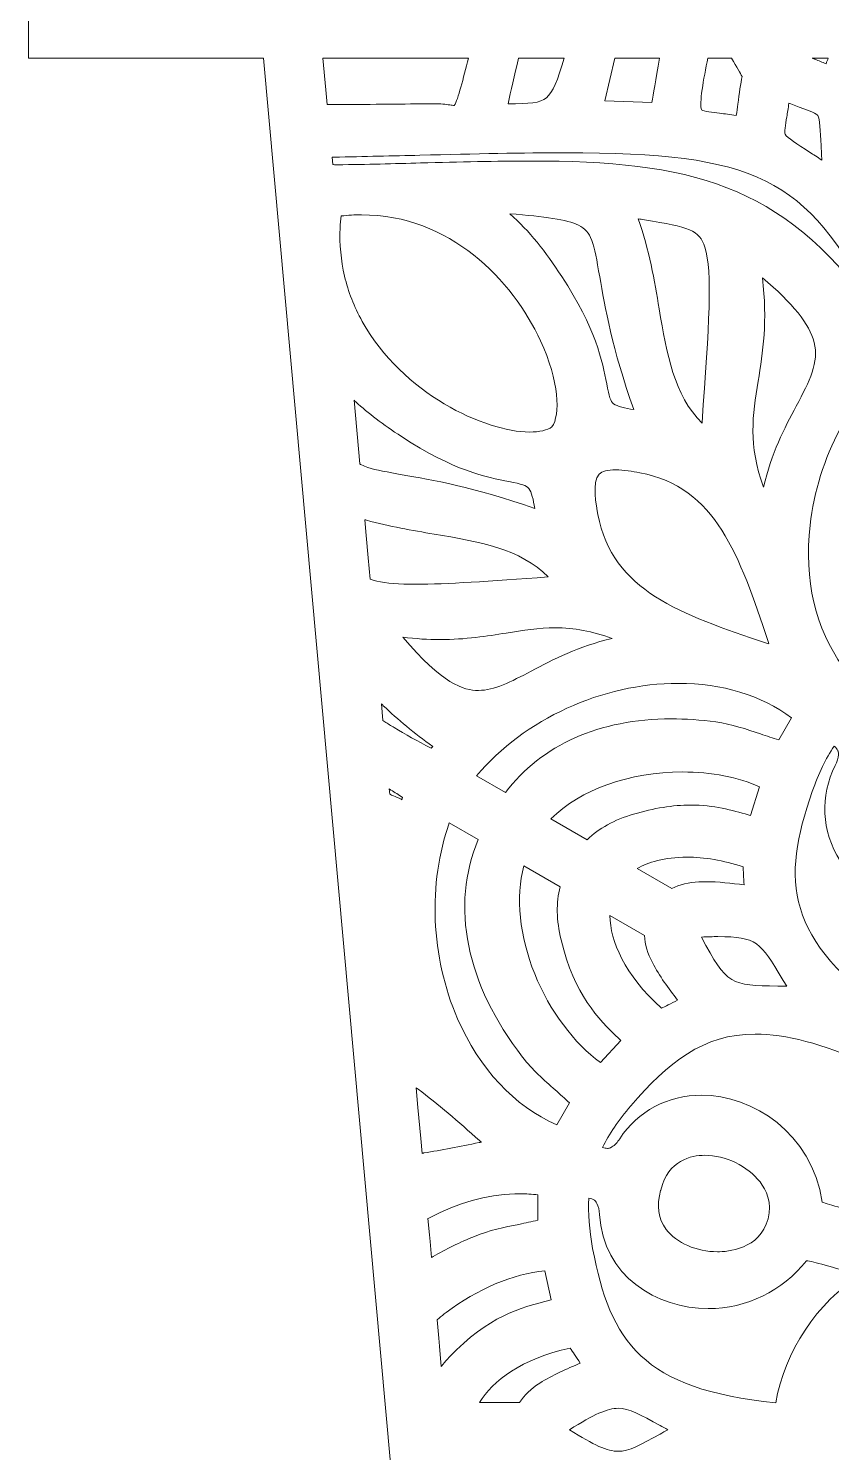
# Model space of a CAD drawing. Extents: x 80 to 1066, y -1043 to 43.
# Drawn here: x 744.9 to 831, y -303 to -150.4 of the extents above; entities that cross this region are included whole.
import ezdxf

# ---------------------------------------------------------------- set-up
doc = ezdxf.new("R2010")
doc.units = 0
doc.header["$MEASUREMENT"] = 0
doc.layers.add('Layer 1', color=7, linetype='Continuous', lineweight=0)

msp = doc.modelspace()

# ---------------------------------------------------------------- linework, layer by layer
at = {"layer": 'Layer 1'}
for points, knots in [([(1037.64, -94), (1037.64, -94), (1037.41, -92.59), (1037.41, -92.59), (1037.41, -92.59), (1036.56, -87.61), (1036.56, -87.61), (1036.56, -87.61), (1036.43, -86.88), (1036.43, -86.88), (1036.43, -86.88), (1035.02, -78.65), (1035.02, -78.65), (1035.02, -78.65), (1034.97, -78.35), (1034.97, -78.35), (1034.97, -78.35), (1034.37, -74.86), (1034.37, -74.86), (1034.37, -74.86), (1034.1, -73.29), (1034.1, -73.29), (1034.1, -73.29), (1034.1, -73.27), (1034.1, -73.27), (1034.1, -73.27), (1033.83, -71.7), (1033.83, -71.7), (1033.83, -71.7), (1031.07, -55.62), (1031.07, -55.62), (1031.07, -55.62), (938.54, -55.62), (938.54, -55.62), (931.26, -50.6), (929.44, -44.43), (929, -41.81), (928.95, -41.4), (928.9, -41.01), (928.85, -40.61), (928.85, -40.61), (928.85, -40.55), (928.85, -40.55), (928.7, -39.42), (928.54, -38.15), (928.68, -36.99), (929.2, -33.3), (930.32, -29.68), (932.12, -25.92), (932.89, -24.28), (933.68, -22.65), (934.46, -21.02), (935.26, -19.36), (936.06, -17.71), (936.85, -16.04), (943.64, -1.61), (944.02, 12.25), (937.97, 25.18), (934.38, 32.86), (928.56, 38.44), (920.67, 41.76), (920.67, 41.76), (918.1, 42.84), (918.1, 42.84), (918.1, 42.84), (918.14, 40.05), (918.14, 40.05), (918.16, 38.49), (919.03, 37.7), (919.5, 37.26), (919.56, 37.21), (919.62, 37.16), (919.67, 37.11), (929.55, 25.75), (932.25, 13), (927.93, -1.88), (926.79, -5.8), (925, -9.62), (923.29, -13.3), (922.3, -15.41), (921.28, -17.59), (920.37, -19.8), (917.8, -26.07), (915.23, -34.44), (918.1, -43.57), (919.66, -48.57), (922.19, -52.61), (925.63, -55.62), (925.63, -55.62), (891.38, -55.62), (891.38, -55.62), (891.38, -55.62), (890.22, -54.89), (890.22, -54.89), (890.17, -54.85), (890.12, -54.83), (890.07, -54.79), (889.67, -54.32), (889.17, -53.85), (888.48, -53.55), (881.42, -46.8), (879.8, -38.92), (883.53, -29.47), (884.24, -27.68), (884.9, -26.15), (885.55, -24.77), (886.2, -23.4), (886.86, -22.05), (887.54, -20.68), (889.59, -16.54), (891.7, -12.25), (893.01, -7.64), (897.39, 7.87), (895, 21.48), (885.89, 32.8), (882.56, 36.94), (878.42, 39.86), (872.87, 41.97), (872.87, 41.97), (870.86, 39.06), (870.86, 39.06), (873.72, 35.81), (875.98, 33.01), (877.75, 29.87), (884.21, 18.45), (884.48, 6.04), (878.57, -8.07), (877.77, -10), (876.87, -11.95), (875.99, -13.84), (873.82, -18.53), (871.58, -23.39), (870.43, -28.69), (868.13, -39.13), (871.24, -49.1), (878.6, -55.62), (878.6, -55.62), (779.85, -55.62), (779.85, -55.62), (779.85, -55.62), (776.82, -71.69), (776.82, -71.69), (776.82, -71.69), (776.53, -73.26), (776.53, -73.26), (776.53, -73.26), (776.52, -73.28), (776.52, -73.28), (776.52, -73.28), (776.23, -74.86), (776.23, -74.86), (776.23, -74.86), (775.47, -78.89), (775.47, -78.89), (775.47, -78.89), (775.31, -79.73), (775.31, -79.73), (775.31, -79.73), (775.17, -80.46), (775.17, -80.46), (775.17, -80.46), (775.14, -80.6), (775.14, -80.6), (775.14, -80.6), (774, -86.68), (774, -86.68), (774, -86.68), (773.71, -88.25), (773.71, -88.25), (773.71, -88.25), (773.03, -91.84), (773.03, -91.84), (773.03, -91.84), (772.73, -93.41), (772.73, -93.41), (772.73, -93.41), (772.73, -93.43), (772.73, -93.43), (772.73, -93.43), (772.62, -94), (772.62, -94), (772.62, -94), (744.87, -94), (744.87, -94), (744.87, -94), (744.87, -153.55), (744.87, -153.55), (744.87, -153.55), (770.08, -153.55), (770.08, -153.55), (770.08, -153.55), (782.66, -292.7), (782.66, -292.7), (782.66, -292.7), (788.84, -361.13), (788.84, -361.13), (788.84, -361.13), (799.67, -480.93), (799.67, -480.93), (799.67, -480.93), (1009.41, -480.93), (1009.41, -480.93), (1009.41, -480.93), (1020.46, -361.13), (1020.46, -361.13), (1020.46, -361.13), (1020.47, -361.13), (1020.47, -361.13), (1020.47, -361.13), (1029.65, -261.88), (1029.65, -261.88), (1029.65, -261.88), (1031.75, -239.09), (1031.75, -239.09), (1031.75, -239.09), (1039.64, -153.55), (1039.64, -153.55), (1039.64, -153.55), (1065.95, -153.55), (1065.95, -153.55), (1065.95, -153.55), (1065.95, -94), (1065.95, -94), (1065.95, -94), (1037.64, -94), (1037.64, -94)], [0, 0, 0, 0, 1, 1, 1, 2, 2, 2, 3, 3, 3, 4, 4, 4, 5, 5, 5, 6, 6, 6, 7, 7, 7, 8, 8, 8, 9, 9, 9, 10, 10, 10, 11, 11, 11, 12, 12, 12, 13, 13, 13, 14, 14, 14, 15, 15, 15, 16, 16, 16, 17, 17, 17, 18, 18, 18, 19, 19, 19, 20, 20, 20, 21, 21, 21, 22, 22, 22, 23, 23, 23, 24, 24, 24, 25, 25, 25, 26, 26, 26, 27, 27, 27, 28, 28, 28, 29, 29, 29, 30, 30, 30, 31, 31, 31, 32, 32, 32, 33, 33, 33, 34, 34, 34, 35, 35, 35, 36, 36, 36, 37, 37, 37, 38, 38, 38, 39, 39, 39, 40, 40, 40, 41, 41, 41, 42, 42, 42, 43, 43, 43, 44, 44, 44, 45, 45, 45, 46, 46, 46, 47, 47, 47, 48, 48, 48, 49, 49, 49, 50, 50, 50, 51, 51, 51, 52, 52, 52, 53, 53, 53, 54, 54, 54, 55, 55, 55, 56, 56, 56, 57, 57, 57, 58, 58, 58, 59, 59, 59, 60, 60, 60, 61, 61, 61, 62, 62, 62, 63, 63, 63, 64, 64, 64, 65, 65, 65, 66, 66, 66, 67, 67, 67, 68, 68, 68, 69, 69, 69, 70, 70, 70, 71, 71, 71, 72, 72, 72, 73, 73, 73, 74, 74, 74, 75, 75, 75, 75]), ([(776.75, -156.95), (776.75, -156.95), (776.44, -153.55), (776.44, -153.55), (776.44, -153.55), (792.03, -153.55), (792.03, -153.55), (791.49, -155.74), (790.92, -157.99), (790.52, -158.64), (790.39, -158.63), (790.22, -158.61), (790.05, -158.58), (789.6, -158.52), (789.03, -158.45), (788.33, -158.45), (788.33, -158.45), (788.06, -158.45), (788.06, -158.45), (785.25, -158.49), (781.75, -158.53), (778.23, -158.53), (778.23, -158.53), (776.9, -158.53), (776.9, -158.53), (776.9, -158.53), (776.75, -156.95), (776.75, -156.95)], [0, 0, 0, 0, 1, 1, 1, 2, 2, 2, 3, 3, 3, 4, 4, 4, 5, 5, 5, 6, 6, 6, 7, 7, 7, 8, 8, 8, 9, 9, 9, 9]), ([(802.3, -153.55), (801.62, -155.96), (801.04, -157.25), (800.39, -157.81), (799.71, -158.4), (798.57, -158.44), (796.29, -158.45), (796.58, -157.1), (796.96, -155.44), (797.41, -153.55), (797.41, -153.55), (802.3, -153.55), (802.3, -153.55)], [0, 0, 0, 0, 1, 1, 1, 2, 2, 2, 3, 3, 3, 4, 4, 4, 4]), ([(812.51, -153.55), (812.1, -155.99), (811.85, -157.45), (811.69, -158.31), (811.69, -158.31), (806.64, -158.14), (806.64, -158.14), (806.64, -158.14), (807.71, -153.55), (807.71, -153.55), (807.71, -153.55), (812.51, -153.55), (812.51, -153.55)], [0, 0, 0, 0, 1, 1, 1, 2, 2, 2, 3, 3, 3, 4, 4, 4, 4]), ([(817.7, -153.55), (817.7, -153.55), (820.24, -153.55), (820.24, -153.55), (820.83, -154.58), (821.17, -155.18), (821.37, -155.52), (821.21, -156.31), (821.08, -157.29), (820.92, -158.51), (820.86, -158.88), (820.81, -159.29), (820.75, -159.71), (820.08, -159.61), (819.48, -159.53), (818.95, -159.47), (818.2, -159.38), (817.27, -159.26), (817.02, -159.12), (816.75, -158.5), (817.24, -155.77), (817.7, -153.55)], [0, 0, 0, 0, 1, 1, 1, 2, 2, 2, 3, 3, 3, 4, 4, 4, 5, 5, 5, 6, 6, 6, 7, 7, 7, 7]), ([(829.22, -153.69), (829.1, -153.65), (828.99, -153.6), (828.88, -153.55), (828.88, -153.55), (830.61, -153.55), (830.61, -153.55), (830.53, -153.75), (830.45, -153.95), (830.37, -154.16), (829.96, -154), (829.58, -153.84), (829.22, -153.69)], [0, 0, 0, 0, 1, 1, 1, 2, 2, 2, 3, 3, 3, 4, 4, 4, 4]), ([(826.16, -159.87), (826.23, -159.45), (826.31, -158.96), (826.39, -158.38), (826.93, -158.6), (827.4, -158.77), (827.79, -158.93), (828.62, -159.24), (829.39, -159.53), (829.49, -159.71), (829.69, -160.06), (829.75, -161.33), (829.84, -162.94), (829.86, -163.41), (829.89, -163.92), (829.92, -164.49), (829.45, -164.18), (829.01, -163.9), (828.61, -163.65), (827.26, -162.77), (826.2, -162.08), (825.99, -161.73), (825.89, -161.56), (826.02, -160.74), (826.16, -159.87)], [0, 0, 0, 0, 1, 1, 1, 2, 2, 2, 3, 3, 3, 4, 4, 4, 5, 5, 5, 6, 6, 6, 7, 7, 7, 8, 8, 8, 8]), ([(777.88, -165), (777.8, -165), (777.74, -165), (777.67, -164.99), (777.61, -164.98), (777.54, -164.97), (777.48, -164.95), (777.48, -164.95), (777.41, -164.19), (777.41, -164.19), (777.44, -164.18), (777.46, -164.18), (777.49, -164.18), (777.49, -164.18), (777.6, -164.18), (777.6, -164.18), (780.88, -164.11), (783.96, -164.04), (786.84, -163.97), (792.81, -163.83), (797.96, -163.7), (802.43, -163.7), (822.78, -163.7), (828.34, -166.35), (835.43, -180.13), (835.43, -180.13), (835.24, -180.3), (835.24, -180.3), (825.7, -166.99), (815.66, -164.59), (798.63, -164.59), (795.05, -164.59), (791.1, -164.7), (786.91, -164.8), (784.08, -164.88), (781.13, -164.95), (777.99, -165), (777.99, -165), (777.88, -165), (777.88, -165)], [0, 0, 0, 0, 1, 1, 1, 2, 2, 2, 3, 3, 3, 4, 4, 4, 5, 5, 5, 6, 6, 6, 7, 7, 7, 8, 8, 8, 9, 9, 9, 10, 10, 10, 11, 11, 11, 12, 12, 12, 13, 13, 13, 13]), ([(778.28, -171.74), (778.3, -171.33), (778.34, -170.9), (778.39, -170.48), (779.12, -170.4), (779.85, -170.36), (780.56, -170.36), (790.08, -170.36), (796.72, -177.33), (799.75, -183.86), (801.78, -188.2), (801.89, -191.8), (800.99, -193.09), (800.48, -193.44), (799.64, -193.64), (798.59, -193.64), (793.82, -193.64), (784.94, -189.52), (780.65, -181.78), (779.78, -180.21), (779.15, -178.6), (778.75, -176.93), (778.36, -175.25), (778.2, -173.52), (778.28, -171.74)], [0, 0, 0, 0, 1, 1, 1, 2, 2, 2, 3, 3, 3, 4, 4, 4, 5, 5, 5, 6, 6, 6, 7, 7, 7, 8, 8, 8, 8]), ([(807.6, -190.61), (807.25, -190.36), (807.13, -189.85), (806.86, -188.47), (806.4, -186.11), (805.7, -182.52), (802.03, -176.96), (800.29, -174.31), (798.59, -172.09), (796.47, -170.25), (800.23, -170.54), (802.57, -170.85), (803.85, -171.48), (805.22, -172.16), (805.47, -173.27), (806.11, -177.02), (806.66, -180.16), (807.44, -184.73), (809.75, -191.23), (808.8, -191.1), (807.99, -190.9), (807.6, -190.61)], [0, 0, 0, 0, 1, 1, 1, 2, 2, 2, 3, 3, 3, 4, 4, 4, 5, 5, 5, 6, 6, 6, 7, 7, 7, 7]), ([(810.22, -170.79), (810.45, -170.82), (810.68, -170.86), (810.9, -170.9), (815.71, -171.66), (816.8, -172), (817.38, -173.83), (818.23, -176.46), (817.82, -182.2), (817.08, -192.63), (817.08, -192.63), (817.08, -192.69), (817.08, -192.69), (814.04, -189.66), (813.31, -185.33), (812.48, -180.44), (811.98, -177.42), (811.42, -174.08), (810.22, -170.79)], [0, 0, 0, 0, 1, 1, 1, 2, 2, 2, 3, 3, 3, 4, 4, 4, 5, 5, 5, 6, 6, 6, 6]), ([(823.54, -177.1), (826.82, -179.85), (828.61, -182.08), (829.09, -184.03), (829.64, -186.17), (828.61, -188.14), (827.17, -190.86), (825.93, -193.21), (824.49, -195.94), (823.67, -199.55), (822, -194.98), (822.5, -191.88), (823.09, -188.18), (823.59, -185.12), (824.13, -181.74), (823.54, -177.1)], [0, 0, 0, 0, 1, 1, 1, 2, 2, 2, 3, 3, 3, 4, 4, 4, 5, 5, 5, 5]), ([(838.38, -184.99), (838.38, -184.99), (840.18, -188.1), (840.18, -188.1), (834.04, -192.75), (831.3, -200.87), (832.63, -210.67), (832.86, -212.35), (833.39, -213.93), (833.91, -215.46), (834.13, -216.13), (834.35, -216.76), (834.54, -217.4), (834.54, -217.41), (834.54, -217.41), (834.54, -217.42), (834.54, -217.42), (832.18, -218.78), (832.18, -218.78), (829.24, -214.78), (827.99, -209.46), (828.66, -203.63), (829.48, -196.44), (833.15, -189.46), (838.38, -184.99)], [0, 0, 0, 0, 1, 1, 1, 2, 2, 2, 3, 3, 3, 4, 4, 4, 5, 5, 5, 6, 6, 6, 7, 7, 7, 8, 8, 8, 8]), ([(780.38, -197.05), (780.38, -197.05), (779.77, -190.23), (779.77, -190.23), (779.83, -190.3), (779.9, -190.36), (779.97, -190.42), (781.28, -191.62), (782.84, -192.81), (784.86, -194.13), (790.43, -197.79), (794.01, -198.49), (796.38, -198.96), (797.75, -199.23), (798.26, -199.35), (798.51, -199.7), (798.8, -200.09), (799, -200.9), (799.14, -201.84), (792.63, -199.54), (788.06, -198.76), (784.93, -198.22), (783.37, -197.94), (782.14, -197.73), (781.24, -197.43), (781, -197.35), (780.78, -197.27), (780.58, -197.16), (780.51, -197.13), (780.45, -197.09), (780.38, -197.05)], [0, 0, 0, 0, 1, 1, 1, 2, 2, 2, 3, 3, 3, 4, 4, 4, 5, 5, 5, 6, 6, 6, 7, 7, 7, 8, 8, 8, 9, 9, 9, 10, 10, 10, 10]), ([(810.39, -198), (818.61, -199.56), (821.06, -206.85), (824.17, -216.09), (824.2, -216.17), (824.22, -216.26), (824.25, -216.35), (824.17, -216.32), (824.08, -216.29), (823.99, -216.26), (814.76, -213.16), (807.47, -210.7), (805.91, -202.49), (805.74, -201.62), (805.25, -198.97), (806.05, -198.16), (806.34, -197.86), (806.95, -197.7), (807.81, -197.7), (808.68, -197.7), (809.65, -197.86), (810.39, -198)], [0, 0, 0, 0, 1, 1, 1, 2, 2, 2, 3, 3, 3, 4, 4, 4, 5, 5, 5, 6, 6, 6, 7, 7, 7, 7]), ([(782.21, -209.61), (782.02, -209.57), (781.86, -209.52), (781.7, -209.47), (781.63, -209.45), (781.56, -209.42), (781.5, -209.4), (781.5, -209.4), (781.29, -207.12), (781.29, -207.12), (781.29, -207.12), (781.07, -204.72), (781.07, -204.72), (781.07, -204.72), (780.92, -203.04), (780.92, -203.04), (780.99, -203.06), (781.05, -203.08), (781.12, -203.09), (783.58, -203.78), (786, -204.19), (788.35, -204.58), (793.23, -205.4), (797.57, -206.13), (800.59, -209.18), (794.23, -209.63), (789.63, -209.96), (786.43, -209.96), (784.54, -209.96), (783.21, -209.85), (782.21, -209.61)], [0, 0, 0, 0, 1, 1, 1, 2, 2, 2, 3, 3, 3, 4, 4, 4, 5, 5, 5, 6, 6, 6, 7, 7, 7, 8, 8, 8, 9, 9, 9, 10, 10, 10, 10]), ([(807.45, -215.77), (803.84, -216.6), (801.1, -218.03), (798.77, -219.27), (796.56, -220.42), (794.82, -221.34), (793.11, -221.34), (791.53, -221.34), (789.21, -220.65), (785.01, -215.63), (786.37, -215.81), (787.69, -215.89), (789.01, -215.89), (791.74, -215.89), (794.04, -215.51), (796.09, -215.19), (797.88, -214.9), (799.57, -214.63), (801.35, -214.63), (803.33, -214.63), (805.31, -215), (807.45, -215.77)], [0, 0, 0, 0, 1, 1, 1, 2, 2, 2, 3, 3, 3, 4, 4, 4, 5, 5, 5, 6, 6, 6, 7, 7, 7, 7]), ([(825.32, -226.64), (825.31, -226.64), (825.31, -226.64), (825.3, -226.63), (824.67, -226.45), (824.03, -226.23), (823.36, -226.01), (821.84, -225.49), (820.26, -224.96), (818.57, -224.72), (816.92, -224.5), (815.3, -224.39), (813.75, -224.39), (806.09, -224.39), (799.86, -227.18), (796, -232.28), (796, -232.28), (792.89, -230.48), (792.89, -230.48), (798.05, -224.42), (806.36, -220.58), (814.55, -220.58), (819.24, -220.58), (823.4, -221.85), (826.68, -224.28), (826.68, -224.28), (825.32, -226.64), (825.32, -226.64)], [0, 0, 0, 0, 1, 1, 1, 2, 2, 2, 3, 3, 3, 4, 4, 4, 5, 5, 5, 6, 6, 6, 7, 7, 7, 8, 8, 8, 9, 9, 9, 9]), ([(782.87, -224.57), (782.87, -224.57), (782.7, -222.77), (782.7, -222.77), (782.78, -222.84), (782.84, -222.9), (782.91, -222.98), (784.46, -224.47), (786.21, -225.91), (788.2, -227.34), (788.2, -227.34), (788.03, -227.53), (788.03, -227.53), (786.55, -226.77), (785.25, -226.04), (784.08, -225.33), (783.73, -225.12), (783.4, -224.91), (783.07, -224.7), (783, -224.66), (782.94, -224.61), (782.87, -224.57)], [0, 0, 0, 0, 1, 1, 1, 2, 2, 2, 3, 3, 3, 4, 4, 4, 5, 5, 5, 6, 6, 6, 7, 7, 7, 7]), ([(831.87, -239.6), (833.04, -241.5), (834.7, -243.04), (836.63, -244.1), (838.57, -245.16), (840.79, -245.75), (843.07, -245.75), (844.77, -245.75), (846.46, -245.42), (848.08, -244.78), (848.69, -245.2), (850.19, -246.8), (852.37, -249.13), (852.37, -249.13), (852.24, -249.13), (852.24, -249.13), (847, -249.13), (841.31, -251.96), (837.61, -256.31), (825.97, -247.97), (825.52, -241.78), (828.89, -232.19), (829.58, -230.22), (830.34, -228.64), (831.24, -227.31), (831.42, -227.47), (831.56, -227.64), (831.64, -227.8), (831.66, -227.84), (831.7, -227.94), (831.69, -228.23), (831.67, -228.59), (831.56, -228.98), (831.35, -229.39), (829.7, -232.67), (829.89, -236.39), (831.87, -239.6)], [0, 0, 0, 0, 1, 1, 1, 2, 2, 2, 3, 3, 3, 4, 4, 4, 5, 5, 5, 6, 6, 6, 7, 7, 7, 8, 8, 8, 9, 9, 9, 10, 10, 10, 11, 11, 11, 12, 12, 12, 12]), ([(822.27, -234.74), (822.19, -234.72), (822.1, -234.69), (822.02, -234.67), (820.3, -234.18), (818.35, -233.63), (815.84, -233.63), (813.94, -233.63), (811.94, -233.95), (809.74, -234.6), (807.67, -235.21), (806.03, -236.11), (804.77, -237.34), (804.77, -237.34), (800.88, -235.09), (800.88, -235.09), (804.06, -231.97), (809.28, -230.08), (814.99, -230.08), (818.09, -230.08), (820.97, -230.64), (823.25, -231.68), (823.25, -231.68), (822.27, -234.74), (822.27, -234.74)], [0, 0, 0, 0, 1, 1, 1, 2, 2, 2, 3, 3, 3, 4, 4, 4, 5, 5, 5, 6, 6, 6, 7, 7, 7, 8, 8, 8, 8]), ([(784.91, -233.05), (784.8, -233), (784.7, -232.95), (784.59, -232.9), (784.32, -232.78), (784.05, -232.66), (783.78, -232.55), (783.72, -232.52), (783.65, -232.49), (783.59, -232.47), (783.59, -232.47), (783.53, -231.89), (783.53, -231.89), (783.6, -231.93), (783.67, -231.97), (783.73, -232.02), (784.14, -232.27), (784.55, -232.53), (784.98, -232.8), (784.98, -232.8), (784.91, -233.05), (784.91, -233.05)], [0, 0, 0, 0, 1, 1, 1, 2, 2, 2, 3, 3, 3, 4, 4, 4, 5, 5, 5, 6, 6, 6, 7, 7, 7, 7]), ([(789.98, -235.54), (789.98, -235.54), (793.09, -237.33), (793.09, -237.33), (790.09, -244.42), (791.78, -252.83), (797.83, -260.65), (798.87, -261.99), (800.13, -263.1), (801.34, -264.16), (801.86, -264.63), (802.37, -265.08), (802.85, -265.53), (802.85, -265.54), (802.86, -265.54), (802.86, -265.54), (802.86, -265.54), (801.5, -267.9), (801.5, -267.9), (796.95, -265.91), (793.21, -261.92), (790.87, -256.53), (787.99, -249.89), (787.68, -242.01), (789.98, -235.54)], [0, 0, 0, 0, 1, 1, 1, 2, 2, 2, 3, 3, 3, 4, 4, 4, 5, 5, 5, 6, 6, 6, 7, 7, 7, 8, 8, 8, 8]), ([(816.75, -241.85), (815.67, -241.9), (814.68, -242.14), (813.83, -242.57), (813.83, -242.57), (810.12, -240.43), (810.12, -240.43), (811.28, -239.79), (813.02, -239.21), (815.45, -239.21), (817.32, -239.21), (819.34, -239.55), (821.47, -240.24), (821.51, -240.68), (821.54, -241.36), (821.58, -242.18), (820.24, -242.01), (818.85, -241.84), (817.45, -241.84), (817.21, -241.84), (816.98, -241.84), (816.75, -241.85)], [0, 0, 0, 0, 1, 1, 1, 2, 2, 2, 3, 3, 3, 4, 4, 4, 5, 5, 5, 6, 6, 6, 7, 7, 7, 7]), ([(797.96, -240.15), (797.96, -240.15), (801.86, -242.39), (801.86, -242.39), (801.43, -244.1), (801.46, -245.97), (801.97, -248.06), (803.4, -254.01), (805.92, -256.48), (808.16, -258.66), (808.22, -258.72), (808.29, -258.79), (808.36, -258.85), (808.36, -258.85), (806.19, -261.22), (806.19, -261.22), (803.38, -259.2), (800.74, -255.68), (799.14, -251.73), (797.5, -247.65), (797.09, -243.53), (797.96, -240.15)], [0, 0, 0, 0, 1, 1, 1, 2, 2, 2, 3, 3, 3, 4, 4, 4, 5, 5, 5, 6, 6, 6, 7, 7, 7, 7]), ([(810.91, -247.62), (810.96, -248.57), (811.25, -249.55), (811.75, -250.51), (812.51, -251.97), (813.49, -253.27), (814.45, -254.53), (813.72, -254.91), (813.12, -255.22), (812.72, -255.41), (808.73, -251.79), (807.25, -248.21), (807.19, -245.48), (807.19, -245.48), (810.91, -247.62), (810.91, -247.62)], [0, 0, 0, 0, 1, 1, 1, 2, 2, 2, 3, 3, 3, 4, 4, 4, 5, 5, 5, 5]), ([(818.77, -247.73), (822.95, -247.73), (823.32, -248.33), (825.66, -252.24), (825.82, -252.5), (825.98, -252.77), (826.15, -253.05), (825.82, -253.04), (825.51, -253.03), (825.2, -253.03), (820.24, -252.95), (819.7, -252.94), (817.02, -247.78), (817.68, -247.75), (818.25, -247.73), (818.77, -247.73)], [0, 0, 0, 0, 1, 1, 1, 2, 2, 2, 3, 3, 3, 4, 4, 4, 5, 5, 5, 5]), ([(834.7, -261.35), (832.9, -266.47), (833.05, -272.97), (835.85, -277.72), (832.75, -276.99), (830.62, -276.49), (829.96, -276.18), (828.85, -268.74), (822.49, -264.73), (817.02, -264.73), (813.4, -264.73), (810.2, -266.43), (808.26, -269.39), (808.01, -269.78), (807.73, -270.07), (807.41, -270.27), (807.19, -270.41), (807.07, -270.42), (807.03, -270.43), (807.03, -270.43), (806.94, -270.43), (806.94, -270.43), (806.77, -270.43), (806.59, -270.39), (806.4, -270.33), (807.11, -268.89), (808.1, -267.43), (809.45, -265.86), (813.41, -261.24), (817.19, -258.17), (822.78, -258.17), (826.06, -258.17), (829.97, -259.21), (834.7, -261.35)], [0, 0, 0, 0, 1, 1, 1, 2, 2, 2, 3, 3, 3, 4, 4, 4, 5, 5, 5, 6, 6, 6, 7, 7, 7, 8, 8, 8, 9, 9, 9, 10, 10, 10, 11, 11, 11, 11]), ([(787.14, -270.95), (787.11, -270.95), (787.08, -270.95), (787.06, -270.96), (787.06, -270.96), (786.92, -269.38), (786.92, -269.38), (786.92, -269.38), (786.62, -266.06), (786.62, -266.06), (786.62, -266.06), (786.43, -263.93), (786.43, -263.93), (786.49, -263.98), (786.57, -264.03), (786.63, -264.08), (788.76, -265.65), (790.94, -267.57), (793.22, -269.59), (793.28, -269.65), (793.35, -269.7), (793.42, -269.76), (793.34, -269.78), (793.25, -269.79), (793.17, -269.81), (791.1, -270.22), (789.14, -270.62), (787.25, -270.92), (787.22, -270.94), (787.18, -270.94), (787.14, -270.95)], [0, 0, 0, 0, 1, 1, 1, 2, 2, 2, 3, 3, 3, 4, 4, 4, 5, 5, 5, 6, 6, 6, 7, 7, 7, 8, 8, 8, 9, 9, 9, 10, 10, 10, 10]), ([(812.64, -274.93), (812.64, -274.93), (812.65, -274.89), (812.65, -274.89), (813.46, -271.66), (815.94, -271.17), (817.35, -271.17), (819.59, -271.17), (821.98, -272.31), (823.29, -274.03), (823.94, -274.87), (824.62, -276.24), (824.16, -277.99), (823.27, -281.25), (819.78, -281.51), (818.74, -281.51), (816.49, -281.51), (814.34, -280.56), (813.23, -279.12), (812.37, -277.97), (812.18, -276.56), (812.64, -274.93)], [0, 0, 0, 0, 1, 1, 1, 2, 2, 2, 3, 3, 3, 4, 4, 4, 5, 5, 5, 6, 6, 6, 7, 7, 7, 7]), ([(788.07, -282.13), (788.07, -282.13), (787.92, -280.4), (787.92, -280.4), (787.92, -280.4), (787.85, -279.69), (787.85, -279.69), (787.85, -279.69), (787.69, -277.96), (787.69, -277.96), (787.76, -277.93), (787.81, -277.9), (787.87, -277.87), (788.06, -277.77), (788.25, -277.67), (788.44, -277.58), (791.45, -276.07), (794.52, -275.3), (797.56, -275.3), (798.2, -275.3), (798.85, -275.34), (799.48, -275.41), (799.48, -275.41), (799.48, -278.13), (799.48, -278.13), (799.48, -278.13), (799.47, -278.13), (799.47, -278.13), (798.82, -278.29), (798.15, -278.42), (797.45, -278.57), (795.88, -278.88), (794.26, -279.21), (792.69, -279.86), (791.11, -280.5), (789.62, -281.23), (788.25, -282.02), (788.19, -282.06), (788.13, -282.1), (788.07, -282.13)], [0, 0, 0, 0, 1, 1, 1, 2, 2, 2, 3, 3, 3, 4, 4, 4, 5, 5, 5, 6, 6, 6, 7, 7, 7, 8, 8, 8, 9, 9, 9, 10, 10, 10, 11, 11, 11, 12, 12, 12, 13, 13, 13, 13]), ([(817.74, -287.6), (821.85, -287.6), (825.68, -285.73), (828.27, -282.47), (829.02, -282.54), (830.91, -283.11), (834.15, -284.08), (829.34, -286.79), (825.96, -292.35), (824.97, -297.69), (810.71, -296.29), (807.23, -291.16), (805.35, -281.15), (804.98, -279.11), (804.84, -277.36), (804.95, -275.75), (805.18, -275.81), (805.38, -275.88), (805.54, -275.99), (805.6, -276.03), (805.68, -276.1), (805.8, -276.33), (805.97, -276.65), (806.06, -277.04), (806.09, -277.5), (806.46, -284.13), (812.23, -287.6), (817.74, -287.6)], [0, 0, 0, 0, 1, 1, 1, 2, 2, 2, 3, 3, 3, 4, 4, 4, 5, 5, 5, 6, 6, 6, 7, 7, 7, 8, 8, 8, 9, 9, 9, 9]), ([(789.3, -293.58), (789.24, -293.66), (789.18, -293.72), (789.12, -293.8), (789.12, -293.8), (788.93, -291.63), (788.93, -291.63), (788.93, -291.63), (788.85, -290.76), (788.85, -290.76), (788.85, -290.76), (788.67, -288.8), (788.67, -288.8), (788.73, -288.75), (788.79, -288.7), (788.85, -288.65), (789.11, -288.44), (789.37, -288.22), (789.64, -288.03), (792.98, -285.5), (796.83, -283.87), (800.21, -283.54), (800.21, -283.54), (800.9, -286.68), (800.9, -286.68), (800.81, -286.7), (800.73, -286.72), (800.64, -286.74), (797.61, -287.51), (794.19, -288.38), (789.98, -292.82), (789.73, -293.07), (789.51, -293.33), (789.3, -293.58)], [0, 0, 0, 0, 1, 1, 1, 2, 2, 2, 3, 3, 3, 4, 4, 4, 5, 5, 5, 6, 6, 6, 7, 7, 7, 8, 8, 8, 9, 9, 9, 10, 10, 10, 11, 11, 11, 11]), ([(802.95, -291.84), (803.21, -292.2), (803.57, -292.77), (804.02, -293.46), (802.56, -294.07), (801.06, -294.71), (799.67, -295.59), (798.76, -296.18), (798.02, -296.88), (797.5, -297.67), (797.5, -297.67), (793.21, -297.67), (793.21, -297.67), (794.63, -295.34), (797.69, -292.99), (802.95, -291.84)], [0, 0, 0, 0, 1, 1, 1, 2, 2, 2, 3, 3, 3, 4, 4, 4, 5, 5, 5, 5]), ([(808.09, -298.29), (809.25, -298.29), (810.5, -298.99), (812.58, -300.13), (812.85, -300.28), (813.12, -300.43), (813.41, -300.59), (813.12, -300.75), (812.85, -300.91), (812.58, -301.05), (810.5, -302.2), (809.25, -302.9), (808.09, -302.9), (806.94, -302.9), (805.47, -302.25), (802.86, -300.59), (805.47, -298.94), (806.94, -298.29), (808.09, -298.29)], [0, 0, 0, 0, 1, 1, 1, 2, 2, 2, 3, 3, 3, 4, 4, 4, 5, 5, 5, 6, 6, 6, 6])]:
    msp.add_open_spline(points, degree=3, knots=knots, dxfattribs=at)

doc.saveas('drawing.dxf')
